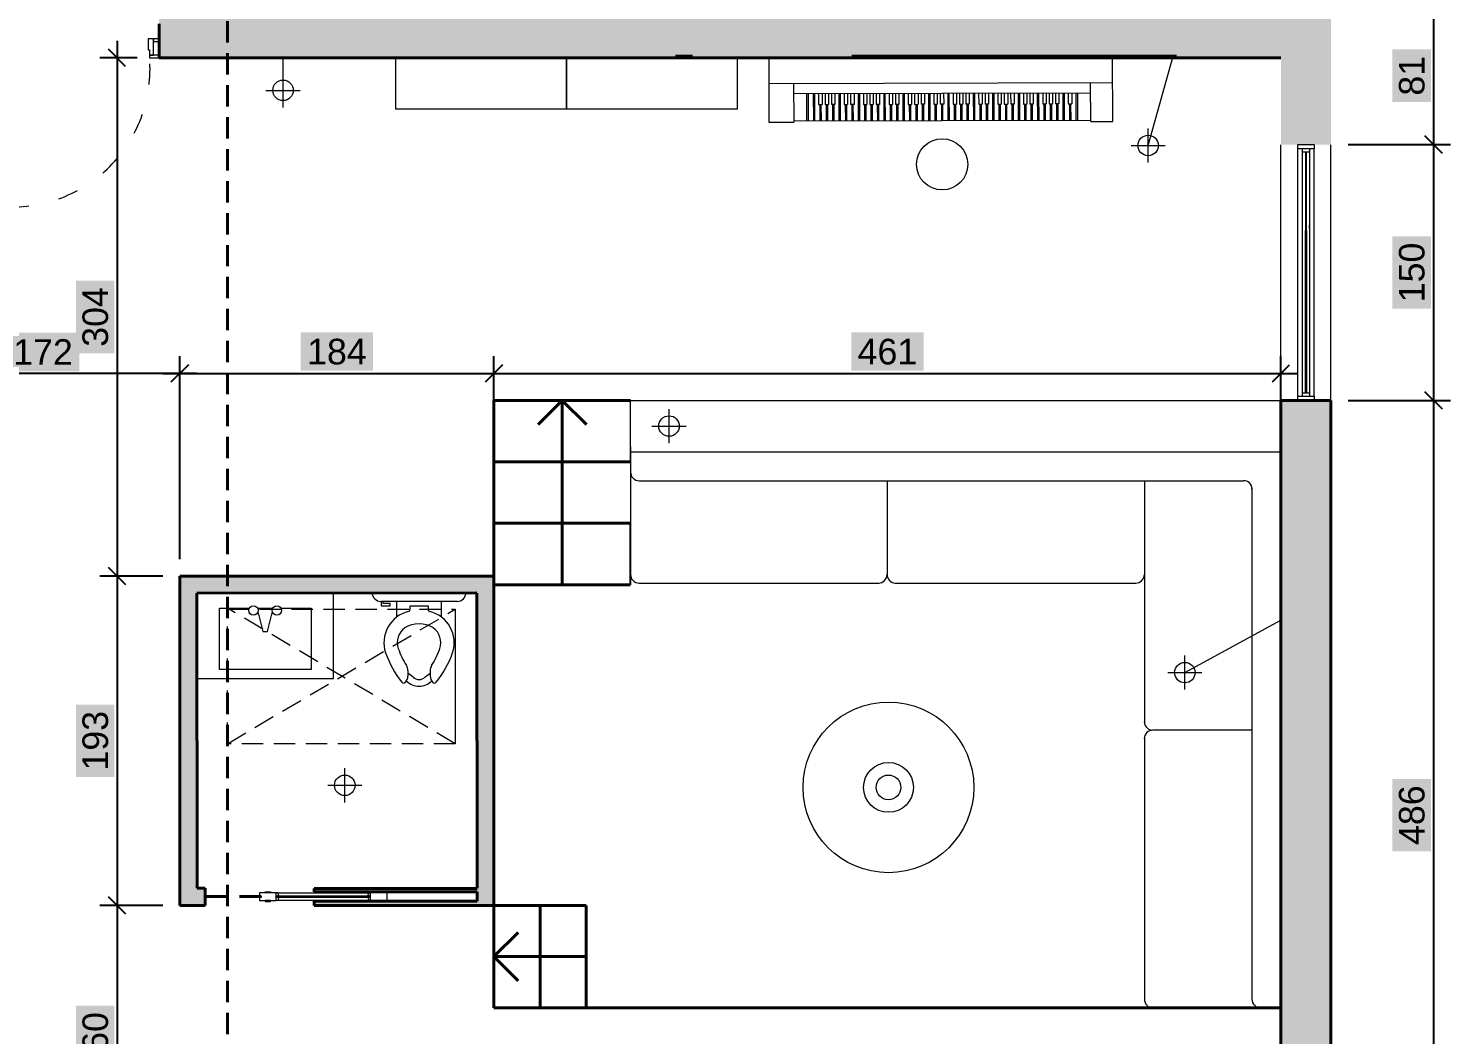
# Model space of a CAD drawing. Header units: inches. Extents: x 4350 to 28384, y -6772 to 993.
# Drawn here: x 21639 to 22472, y -3750 to -3161 of the extents above; entities that cross this region are included whole.
import ezdxf

# ---------------------------------------------------------------- set-up
doc = ezdxf.new("R2010")
doc.units = ezdxf.units.IN
doc.header["$MEASUREMENT"] = 0
for name, pattern in [('ACAD_ISO03W100', [30, 12, -18]), ('HIDDEN', [0.375, 0.25, -0.125]), ('TRATTEGGIATA2', [9.525, 6.35, -3.175])]:
    doc.linetypes.add(name, pattern=pattern)
for name, color, linetype, lineweight in [('ARREDAMENTO', 2, 'Continuous', 18), ('INFISSI', 4, 'Continuous', 18), ('MURATURA_section_wall', 7, 'Continuous', 40), ('QUOTE', 3, 'Continuous', 9)]:
    doc.layers.add(name, color=color, linetype=linetype, lineweight=lineweight)
doc.styles.add('ARCH', font='txt')
doc.styles.get("Standard").update_dxf_attribs({"font": 'arial.ttf'})
doc.dimstyles.new('ook', dxfattribs={"dimtxt": 15, "dimasz": 10, "dimexe": 10, "dimexo": 10, "dimgap": 5, "dimtad": 1, "dimtoh": 1, "dimdec": 0, "dimzin": 0, "dimdsep": 46, "dimtxsty": 'Standard', "dimblk": 'OBLIQUE', "dimcen": 0.09, "dimdle": 10, "dimadec": 0, "dimazin": 0, "dimtfac": 1, "dimtdec": 0, "dimtofl": 0, "dimtmove": 0, "dimatfit": 3, "dimldrblk": 'OBLIQUE', "dimfxl": 1, "dimtfill": 2, "dimtfillclr": 1, "dimtolj": 1, "dimtzin": 0, "dimarcsym": 0})

# ---------------------------------------------------------------- blocks, each defined once
blk = doc.blocks.new('15PTOI06')
for p, q in [((8, 8.5), (8, -8.5)), ((11.5, 5), (8, 5)), ((9, 2), (9.765178, 2)), ((9, -2), (9, 2)), ((23.431562, 2.5), (24.727861, 2.5)), ((24.931034, 1.327586), (24.062054, 2.5)), ((9.765178, -2), (9, -2)), ((23.431562, -2.5), (24.690476, -2.5)), ((24.931034, -1.327586), (24.062054, -2.5)), ((11.5, -5), (8, -5)), ((8.5, -8), (8, -8)), ((8, -8.5), (9, -8.5)), ((9, -6.5), (8.5, -6.5)), ((8.5, -6.5), (8.5, -8)), ((9, -8.5), (9, -6.5))]:
    blk.add_line(p, q)
for centre, radius, start, end in [((6, 8.5), 2, 0, 90), ((17.25, 0.65), 7.210062, 71.816347, 166.116636), ((12, -13.75), 22.534695, 51.265418, 70.559965), ((19.118098, 0), 6.118098, 147.797266, 212.202734), ((17.25, 0.65), 4.210062, 71.816347, 142.891702), ((12, -13.75), 19.534695, 57.937508, 70.559965), ((25.787408, 3.438228), 0.5, 314.939898, 51.265418), ((9.765178, 2.5), 0.5, 270, 346.116636), ((23.431562, 4.5), 2, 237.937508, 270), ((24.727861, 4.5), 2, 270, 314.939898), ((23.666667, 0), 1.833333, 313.602819, 46.397181), ((23.166667, 0), 3.833333, 313.602819, 46.397181), ((9.765178, -2.5), 0.5, 13.883364, 90), ((17.25, -0.65), 7.210062, 193.883364, 288.183653), ((12, 13.75), 19.534695, 289.440035, 302.062492), ((23.431562, -4.5), 2, 90, 122.062492), ((24.690476, -4.5), 2, 44.162471, 90), ((25.766527, -3.454957), 0.5, 308.665009, 44.162471), ((17.25, -0.65), 4.210062, 217.108298, 288.183653), ((12, 13.75), 22.534695, 289.440035, 308.665009), ((6, -8.5), 2, 270, 0)]:
    blk.add_arc(centre, radius, start, end)
at = {"style": 'ARCH'}
for tag, p, flags in [('ITEM', (0, -19.5), 3), ('ROOM_NUMBER', (0, -28.5), 1)]:
    blk.add_attdef(tag, p, '', height=6, dxfattribs=dict(at, flags=flags))
blk = doc.blocks.new('_Oblique')
at = {"color": 0, "linetype": 'ByBlock', "lineweight": -2}
blk.add_line((-0.5, -0.5), (0.5, 0.5), dxfattribs=at)
blk = doc.blocks.new('*D74')
at = {"layer": 'Defpoints', "color": 0, "transparency": 16777216}
for p in [(21911.75, -3362.73), (21727.75, -3481.53), (21911.75, -3481.53)]:
    blk.add_point(p, dxfattribs=at)
at = {"layer": 'QUOTE', "color": 0, "lineweight": -2, "transparency": 16777216}
for p, q in [((21727.75, -3471.53), (21727.75, -3352.73)), ((21911.75, -3471.53), (21911.75, -3352.73)), ((21717.75, -3362.73), (21921.75, -3362.73))]:
    blk.add_line(p, q, dxfattribs=at)
at = {"layer": 'QUOTE', "color": 0, "lineweight": -2, "transparency": 16777216, "xscale": 10, "yscale": 10, "zscale": 10, "rotation": 180}
blk.add_blockref('_Oblique', (21727.75, -3362.73), dxfattribs=at)
at = {"layer": 'QUOTE', "color": 0, "lineweight": -2, "transparency": 16777216, "xscale": 10, "yscale": 10, "zscale": 10}
blk.add_blockref('_Oblique', (21911.75, -3362.73), dxfattribs=at)
at = {"layer": 'QUOTE', "color": 0, "transparency": 16777216, "insert": (21819.75, -3350.07), "char_height": 15, "attachment_point": 5, "bg_fill": 1, "box_fill_scale": 1.25, "bg_fill_color": 1, "bg_fill_transparency": 0}
blk.add_mtext('\\A1;184', dxfattribs=at)
blk = doc.blocks.new('*D77')
at = {"layer": 'Defpoints', "color": 0, "transparency": 16777216}
for p in [(22372.74, -3362.73), (22372.74, -3405.62), (21911.75, -3481.53)]:
    blk.add_point(p, dxfattribs=at)
at = {"layer": 'QUOTE', "color": 0, "lineweight": -2, "transparency": 16777216}
for p, q in [((21911.75, -3471.53), (21911.75, -3352.73)), ((22372.74, -3395.62), (22372.74, -3352.73)), ((21901.75, -3362.73), (22382.74, -3362.73))]:
    blk.add_line(p, q, dxfattribs=at)
at = {"layer": 'QUOTE', "color": 0, "lineweight": -2, "transparency": 16777216, "xscale": 10, "yscale": 10, "zscale": 10, "rotation": 180}
blk.add_blockref('_Oblique', (21911.75, -3362.73), dxfattribs=at)
at = {"layer": 'QUOTE', "color": 0, "lineweight": -2, "transparency": 16777216, "xscale": 10, "yscale": 10, "zscale": 10}
blk.add_blockref('_Oblique', (22372.74, -3362.73), dxfattribs=at)
at = {"layer": 'QUOTE', "color": 0, "transparency": 16777216, "insert": (22142.24, -3350.07), "char_height": 15, "attachment_point": 5, "bg_fill": 1, "box_fill_scale": 1.25, "bg_fill_color": 1, "bg_fill_transparency": 0}
blk.add_mtext('\\A1;461', dxfattribs=at)
blk = doc.blocks.new('*D78')
at = {"layer": 'Defpoints', "color": 0, "transparency": 16777216}
for p in [(22402.04, -3228.59), (22402.04, -3378.59), (22462.12, -3378.59)]:
    blk.add_point(p, dxfattribs=at)
at = {"layer": 'QUOTE', "color": 0, "lineweight": -2, "transparency": 16777216}
for p, q in [((22462.12, -3218.59), (22462.12, -3388.59)), ((22412.04, -3228.59), (22472.12, -3228.59)), ((22412.04, -3378.59), (22472.12, -3378.59))]:
    blk.add_line(p, q, dxfattribs=at)
at = {"layer": 'QUOTE', "color": 0, "lineweight": -2, "transparency": 16777216, "xscale": 10, "yscale": 10, "zscale": 10}
for p, rotation in [((22462.12, -3228.59), 90), ((22462.12, -3378.59), 270)]:
    blk.add_blockref('_Oblique', p, dxfattribs=dict(at, rotation=rotation))
at = {"layer": 'QUOTE', "color": 0, "transparency": 16777216, "insert": (22449.46, -3303.59), "char_height": 15, "attachment_point": 5, "rotation": 90, "bg_fill": 1, "box_fill_scale": 1.25, "bg_fill_color": 1, "bg_fill_transparency": 0}
blk.add_mtext('\\A1;150', dxfattribs=at)
blk = doc.blocks.new('*D79')
at = {"layer": 'Defpoints', "color": 0, "transparency": 16777216}
for p in [(21556.12, -3362.73), (21727.75, -3362.73), (21556.12, -3430.84)]:
    blk.add_point(p, dxfattribs=at)
at = {"layer": 'QUOTE', "color": 0, "lineweight": -2, "transparency": 16777216}
for p, q in [((21556.12, -3420.84), (21556.12, -3352.73)), ((21737.75, -3362.73), (21546.12, -3362.73))]:
    blk.add_line(p, q, dxfattribs=at)
at = {"layer": 'QUOTE', "color": 0, "lineweight": -2, "transparency": 16777216, "xscale": 10, "yscale": 10, "zscale": 10, "rotation": 180}
blk.add_blockref('_Oblique', (21556.12, -3362.73), dxfattribs=at)
at = {"layer": 'QUOTE', "color": 0, "lineweight": -2, "transparency": 16777216, "xscale": 10, "yscale": 10, "zscale": 10}
blk.add_blockref('_Oblique', (21727.75, -3362.73), dxfattribs=at)
at = {"layer": 'QUOTE', "color": 0, "transparency": 16777216, "insert": (21647.58, -3350.2), "char_height": 15, "attachment_point": 5, "bg_fill": 1, "box_fill_scale": 1.25, "bg_fill_color": 1, "bg_fill_transparency": 0}
blk.add_mtext('\\A1;172', dxfattribs=at)
blk = doc.blocks.new('*D71')
at = {"layer": 'Defpoints', "color": 0, "transparency": 16777216}
for p in [(22402.04, -3147.98), (22402.04, -3228.59), (22462.12, -3228.59)]:
    blk.add_point(p, dxfattribs=at)
at = {"layer": 'QUOTE', "color": 0, "lineweight": -2, "transparency": 16777216}
for p, q in [((22462.12, -3137.98), (22462.12, -3238.59)), ((22412.04, -3147.98), (22472.12, -3147.98)), ((22412.04, -3228.59), (22472.12, -3228.59))]:
    blk.add_line(p, q, dxfattribs=at)
at = {"layer": 'QUOTE', "color": 0, "lineweight": -2, "transparency": 16777216, "xscale": 10, "yscale": 10, "zscale": 10}
for p, rotation in [((22462.12, -3147.98), 90), ((22462.12, -3228.59), 270)]:
    blk.add_blockref('_Oblique', p, dxfattribs=dict(at, rotation=rotation))
at = {"layer": 'QUOTE', "color": 0, "transparency": 16777216, "insert": (22449.46, -3188.28), "char_height": 15, "attachment_point": 5, "rotation": 90, "bg_fill": 1, "box_fill_scale": 1.25, "bg_fill_color": 1, "bg_fill_transparency": 0}
blk.add_mtext('\\A1;81', dxfattribs=at)
blk = doc.blocks.new('*D83')
at = {"layer": 'Defpoints', "color": 0, "transparency": 16777216}
for p in [(22402.04, -3378.59), (22402.04, -3864.73), (22462.12, -3864.73)]:
    blk.add_point(p, dxfattribs=at)
at = {"layer": 'QUOTE', "color": 0, "lineweight": -2, "transparency": 16777216}
for p, q in [((22462.12, -3368.59), (22462.12, -3874.73)), ((22412.04, -3378.59), (22472.12, -3378.59)), ((22412.04, -3864.73), (22472.12, -3864.73))]:
    blk.add_line(p, q, dxfattribs=at)
at = {"layer": 'QUOTE', "color": 0, "lineweight": -2, "transparency": 16777216, "xscale": 10, "yscale": 10, "zscale": 10}
for p, rotation in [((22462.12, -3378.59), 90), ((22462.12, -3864.73), 270)]:
    blk.add_blockref('_Oblique', p, dxfattribs=dict(at, rotation=rotation))
at = {"layer": 'QUOTE', "color": 0, "transparency": 16777216, "insert": (22449.46, -3621.66), "char_height": 15, "attachment_point": 5, "rotation": 90, "bg_fill": 1, "box_fill_scale": 1.25, "bg_fill_color": 1, "bg_fill_transparency": 0}
blk.add_mtext('\\A1;486', dxfattribs=at)
blk = doc.blocks.new('*D84')
at = {"layer": 'Defpoints', "color": 0, "transparency": 16777216}
for p in [(21712.79, -3177.81), (21690.95, -3481.53), (21727.75, -3481.53)]:
    blk.add_point(p, dxfattribs=at)
at = {"layer": 'QUOTE', "color": 0, "lineweight": -2, "transparency": 16777216}
for p, q in [((21690.95, -3167.81), (21690.95, -3491.53)), ((21702.79, -3177.81), (21680.95, -3177.81)), ((21717.75, -3481.53), (21680.95, -3481.53))]:
    blk.add_line(p, q, dxfattribs=at)
at = {"layer": 'QUOTE', "color": 0, "lineweight": -2, "transparency": 16777216, "xscale": 10, "yscale": 10, "zscale": 10}
for p, rotation in [((21690.95, -3177.81), 90), ((21690.95, -3481.53), 270)]:
    blk.add_blockref('_Oblique', p, dxfattribs=dict(at, rotation=rotation))
at = {"layer": 'QUOTE', "color": 0, "transparency": 16777216, "insert": (21678.29, -3329.67), "char_height": 15, "attachment_point": 5, "rotation": 90, "bg_fill": 1, "box_fill_scale": 1.25, "bg_fill_color": 1, "bg_fill_transparency": 0}
blk.add_mtext('\\A1;304', dxfattribs=at)
blk = doc.blocks.new('*D85')
at = {"layer": 'Defpoints', "color": 0, "transparency": 16777216}
for p in [(21727.75, -3674.54), (21690.95, -3834.56), (21730.65, -3834.56)]:
    blk.add_point(p, dxfattribs=at)
at = {"layer": 'QUOTE', "color": 0, "lineweight": -2, "transparency": 16777216}
for p, q in [((21690.95, -3664.54), (21690.95, -3844.56)), ((21717.75, -3674.54), (21680.95, -3674.54)), ((21720.65, -3834.56), (21680.95, -3834.56))]:
    blk.add_line(p, q, dxfattribs=at)
at = {"layer": 'QUOTE', "color": 0, "lineweight": -2, "transparency": 16777216, "xscale": 10, "yscale": 10, "zscale": 10}
for p, rotation in [((21690.95, -3674.54), 90), ((21690.95, -3834.56), 270)]:
    blk.add_blockref('_Oblique', p, dxfattribs=dict(at, rotation=rotation))
at = {"layer": 'QUOTE', "color": 0, "transparency": 16777216, "insert": (21678.3, -3754.55), "char_height": 15, "attachment_point": 5, "rotation": 90, "bg_fill": 1, "box_fill_scale": 1.25, "bg_fill_color": 1, "bg_fill_transparency": 0}
blk.add_mtext('\\A1;160', dxfattribs=at)
blk = doc.blocks.new('*D107')
at = {"layer": 'Defpoints', "color": 0, "transparency": 16777216}
for p in [(21690.95, -3481.53), (21690.95, -3674.54), (21690.95, -3674.54)]:
    blk.add_point(p, dxfattribs=at)
at = {"layer": 'QUOTE', "color": 0, "lineweight": -2, "transparency": 16777216}
blk.add_line((21690.95, -3471.53), (21690.95, -3684.54), dxfattribs=at)
at = {"layer": 'QUOTE', "color": 0, "lineweight": -2, "transparency": 16777216, "xscale": 10, "yscale": 10, "zscale": 10}
for p, rotation in [((21690.95, -3481.53), 90), ((21690.95, -3674.54), 270)]:
    blk.add_blockref('_Oblique', p, dxfattribs=dict(at, rotation=rotation))
at = {"layer": 'QUOTE', "color": 0, "transparency": 16777216, "insert": (21678.29, -3578.04), "char_height": 15, "attachment_point": 5, "rotation": 90, "bg_fill": 1, "box_fill_scale": 1.25, "bg_fill_color": 1, "bg_fill_transparency": 0}
blk.add_mtext('\\A1;193', dxfattribs=at)

msp = doc.modelspace()

# ---------------------------------------------------------------- hatches: boundary and pattern name
at = {"layer": 'MURATURA_section_wall'}
h = msp.add_hatch(color=0, dxfattribs=at)
h.dxf.hatch_style = 1
h.paths.add_polyline_path([(22402.04, -3660.84), (22402.04, -3660.84), (22402.04, -3455.84), (22402.04, -3450.84), (22402.04, -3378.59), (22372.74, -3378.59), (22372.74, -3834.56), (22372.74, -3864.73), (22402.04, -3864.73)])
h.paths.add_polyline_path([(22402.04, -3147.98), (21715.58, -3147.98), (21715.58, -3157.95), (21715.58, -3163.17), (21715.59, -3167.95), (21715.59, -3177.81), (22372.74, -3177.81), (22372.74, -3228.59), (22402.04, -3228.59)])
h = msp.add_hatch(color=256, dxfattribs=at)
h.dxf.hatch_style = 1
h.paths.add_polyline_path([(21737.75, -3491.55), (21737.75, -3491.53), (21755.58, -3491.52), (21755.58, -3481.53), (21727.75, -3481.53), (21727.75, -3491.53), (21727.75, -3674.54), (21742.52, -3674.54), (21742.52, -3664.54), (21737.88, -3664.54), (21737.78, -3541.55), (21737.75, -3541.55)])
h.paths.add_polyline_path([(21911.75, -3481.53), (21755.58, -3481.53), (21755.58, -3491.52), (21901.75, -3491.42), (21901.87, -3664.55), (21806.39, -3664.56), (21806.39, -3666.67), (21901.87, -3666.67), (21901.87, -3672.15), (21806.39, -3672.15), (21806.39, -3674.56), (21831.62, -3674.56), (21889.53, -3674.56), (21911.75, -3674.56)])

# ---------------------------------------------------------------- linework, layer by layer
at = {"layer": 'ARREDAMENTO'}
for p, q in [((21788.21, -3206.85), (21788.21, -3177.81)), ((22254.18, -3177.33), (22072.68, -3177.81)), ((22072.79, -3177.81), (22274.26, -3177.81)), ((22072.84, -3177.81), (22072.84, -3215.53)), ((22271.18, -3177.29), (22254.18, -3177.33)), ((22271.18, -3177.29), (22274.18, -3177.28)), ((22274.34, -3215.01), (22274.18, -3177.81)), ((22294.97, -3229.15), (22309.72, -3176.89)), ((21778.21, -3196.85), (21794.21, -3196.85)), ((21794.21, -3196.85), (21798.21, -3196.85)), ((22072.79, -3192.81), (22274.28, -3192.28)), ((22087.29, -3192.77), (22087.34, -3215.49)), ((22087.3, -3198.77), (22261.3, -3198.32)), ((22094.8, -3198.75), (22094.84, -3214.75)), ((22095.8, -3198.75), (22095.84, -3214.75)), ((22098.8, -3198.74), (22098.84, -3214.74)), ((22099.55, -3198.74), (22099.59, -3214.74)), ((22101.93, -3198.73), (22101.94, -3205.2)), ((22103.93, -3198.72), (22103.94, -3205.19)), ((22105.68, -3198.72), (22105.69, -3205.19)), ((22107.68, -3198.72), (22107.69, -3205.18)), ((22109.43, -3198.71), (22109.44, -3205.18)), ((22111.43, -3198.71), (22111.44, -3205.17)), ((22113.8, -3198.7), (22113.84, -3214.7)), ((22114.55, -3198.7), (22114.59, -3214.7)), ((22116.93, -3198.69), (22116.94, -3205.16)), ((22118.93, -3198.69), (22118.94, -3205.15)), ((22120.68, -3198.68), (22120.69, -3205.15)), ((22122.68, -3198.68), (22122.69, -3205.14)), ((22125.05, -3198.67), (22125.09, -3214.67)), ((22125.8, -3198.67), (22125.84, -3214.67)), ((22128.18, -3198.66), (22128.19, -3205.13)), ((22130.18, -3198.66), (22130.19, -3205.12)), ((22131.93, -3198.65), (22131.94, -3205.12)), ((22133.93, -3198.65), (22133.94, -3205.11)), ((22135.68, -3198.64), (22135.69, -3205.11)), ((22137.68, -3198.64), (22137.69, -3205.1)), ((22140.05, -3198.63), (22140.09, -3214.63)), ((22140.8, -3198.63), (22140.84, -3214.63)), ((22143.18, -3198.62), (22143.19, -3205.09)), ((22145.18, -3198.62), (22145.19, -3205.08)), ((22146.93, -3198.61), (22146.94, -3205.08)), ((22148.93, -3198.61), (22148.94, -3205.07)), ((22151.3, -3198.6), (22151.34, -3214.6)), ((22152.05, -3198.6), (22152.09, -3214.6)), ((22154.43, -3198.59), (22154.44, -3205.06)), ((22156.43, -3198.59), (22156.44, -3205.05)), ((22158.18, -3198.58), (22158.19, -3205.05)), ((22160.18, -3198.58), (22160.19, -3205.04)), ((22161.93, -3198.57), (22161.94, -3205.04)), ((22163.93, -3198.57), (22163.94, -3205.03)), ((22166.3, -3198.56), (22166.34, -3214.56)), ((22167.05, -3198.56), (22167.09, -3214.56)), ((22169.43, -3198.55), (22169.44, -3205.02)), ((22171.43, -3198.55), (22171.44, -3205.01)), ((22173.18, -3198.54), (22173.19, -3205.01)), ((22175.18, -3198.54), (22175.19, -3205.01)), ((22177.55, -3198.53), (22177.59, -3214.53)), ((22178.3, -3198.53), (22178.34, -3214.53)), ((22180.68, -3198.53), (22180.69, -3204.99)), ((22182.68, -3198.52), (22182.69, -3204.99)), ((22184.43, -3198.52), (22184.44, -3204.98)), ((22186.43, -3198.51), (22186.44, -3204.98)), ((22188.18, -3198.51), (22188.19, -3204.97)), ((22190.18, -3198.5), (22190.19, -3204.97)), ((22192.55, -3198.49), (22192.59, -3214.49)), ((22193.3, -3198.49), (22193.34, -3214.49)), ((22195.68, -3198.49), (22195.69, -3204.95)), ((22197.68, -3198.48), (22197.69, -3204.95)), ((22199.43, -3198.48), (22199.44, -3204.94)), ((22201.43, -3198.47), (22201.44, -3204.94)), ((22203.8, -3198.47), (22203.84, -3214.47)), ((22204.55, -3198.46), (22204.59, -3214.46)), ((22206.93, -3198.46), (22206.94, -3204.92)), ((22208.93, -3198.45), (22208.94, -3204.92)), ((22210.68, -3198.45), (22210.69, -3204.91)), ((22212.68, -3198.44), (22212.69, -3204.91)), ((22214.43, -3198.44), (22214.44, -3204.9)), ((22216.43, -3198.43), (22216.44, -3204.9)), ((22218.8, -3198.43), (22218.84, -3214.43)), ((22219.55, -3198.42), (22219.59, -3214.42)), ((22221.93, -3198.42), (22221.94, -3204.88)), ((22223.93, -3198.41), (22223.94, -3204.88)), ((22225.68, -3198.41), (22225.69, -3204.87)), ((22227.68, -3198.4), (22227.69, -3204.87)), ((22230.05, -3198.4), (22230.09, -3214.4)), ((22230.8, -3198.4), (22230.84, -3214.39)), ((22233.18, -3198.39), (22233.19, -3204.85)), ((22235.18, -3198.38), (22235.19, -3204.85)), ((22236.93, -3198.38), (22236.94, -3204.84)), ((22238.93, -3198.37), (22238.94, -3204.84)), ((22240.68, -3198.37), (22240.69, -3204.83)), ((22242.68, -3198.36), (22242.69, -3204.83)), ((22245.05, -3198.36), (22245.09, -3214.36)), ((22245.8, -3198.36), (22245.84, -3214.36)), ((22248.18, -3198.35), (22248.19, -3204.82)), ((22250.18, -3198.34), (22250.19, -3204.81)), ((22252.55, -3198.34), (22252.59, -3214.34)), ((22253.84, -3214.34), (22253.8, -3198.34)), ((22261.34, -3215.04), (22261.29, -3192.32)), ((22101.94, -3205.2), (22103.94, -3205.19)), ((22102.57, -3205.19), (22102.59, -3214.73)), ((22103.32, -3205.19), (22103.34, -3214.73)), ((22105.69, -3205.19), (22107.69, -3205.18)), ((22106.32, -3205.18), (22106.34, -3214.72)), ((22107.07, -3205.18), (22107.09, -3214.72)), ((22111.44, -3205.17), (22109.44, -3205.18)), ((22110.07, -3205.17), (22110.09, -3214.71)), ((22110.82, -3205.17), (22110.84, -3214.71)), ((22116.94, -3205.16), (22118.94, -3205.15)), ((22117.57, -3205.15), (22117.59, -3214.69)), ((22118.32, -3205.15), (22118.34, -3214.69)), ((22122.69, -3205.14), (22120.69, -3205.15)), ((22121.32, -3205.15), (22121.34, -3214.68)), ((22122.07, -3205.14), (22122.09, -3214.68)), ((22128.19, -3205.13), (22130.19, -3205.12)), ((22128.82, -3205.13), (22128.84, -3214.66)), ((22129.57, -3205.12), (22129.59, -3214.66)), ((22131.94, -3205.12), (22133.94, -3205.11)), ((22132.57, -3205.12), (22132.59, -3214.65)), ((22133.32, -3205.11), (22133.34, -3214.65)), ((22137.69, -3205.1), (22135.69, -3205.11)), ((22136.32, -3205.11), (22136.34, -3214.64)), ((22137.07, -3205.1), (22137.09, -3214.64)), ((22143.19, -3205.09), (22145.19, -3205.08)), ((22143.82, -3205.09), (22143.84, -3214.62)), ((22144.57, -3205.08), (22144.59, -3214.62)), ((22148.94, -3205.07), (22146.94, -3205.08)), ((22147.57, -3205.08), (22147.59, -3214.61)), ((22148.32, -3205.07), (22148.34, -3214.61)), ((22154.44, -3205.06), (22156.44, -3205.05)), ((22155.07, -3205.06), (22155.09, -3214.59)), ((22155.82, -3205.06), (22155.84, -3214.59)), ((22158.19, -3205.05), (22160.19, -3205.04)), ((22158.82, -3205.05), (22158.84, -3214.58)), ((22159.57, -3205.05), (22159.59, -3214.58)), ((22163.94, -3205.03), (22161.94, -3205.04)), ((22162.57, -3205.04), (22162.59, -3214.57)), ((22163.32, -3205.04), (22163.34, -3214.57)), ((22169.44, -3205.02), (22171.44, -3205.01)), ((22170.07, -3205.02), (22170.09, -3214.55)), ((22170.82, -3205.02), (22170.84, -3214.55)), ((22175.19, -3205.01), (22173.19, -3205.01)), ((22173.82, -3205.01), (22173.84, -3214.54)), ((22174.57, -3205.01), (22174.59, -3214.54)), ((22180.69, -3204.99), (22182.69, -3204.99)), ((22181.32, -3204.99), (22181.34, -3214.52)), ((22182.07, -3204.99), (22182.09, -3214.52)), ((22184.44, -3204.98), (22186.44, -3204.98)), ((22185.07, -3204.98), (22185.09, -3214.51)), ((22185.82, -3204.98), (22185.84, -3214.51)), ((22190.19, -3204.97), (22188.19, -3204.97)), ((22188.82, -3204.97), (22188.84, -3214.5)), ((22189.57, -3204.97), (22189.59, -3214.5)), ((22195.69, -3204.95), (22197.69, -3204.95)), ((22196.32, -3204.95), (22196.34, -3214.48)), ((22197.07, -3204.95), (22197.09, -3214.48)), ((22201.44, -3204.94), (22199.44, -3204.94)), ((22200.07, -3204.94), (22200.09, -3214.47)), ((22200.82, -3204.94), (22200.84, -3214.47)), ((22206.94, -3204.92), (22208.94, -3204.92)), ((22207.57, -3204.92), (22207.59, -3214.46)), ((22208.32, -3204.92), (22208.34, -3214.45)), ((22210.69, -3204.91), (22212.69, -3204.91)), ((22211.32, -3204.91), (22211.34, -3214.45)), ((22212.07, -3204.91), (22212.09, -3214.44)), ((22216.44, -3204.9), (22214.44, -3204.9)), ((22215.07, -3204.9), (22215.09, -3214.44)), ((22215.82, -3204.9), (22215.84, -3214.43)), ((22221.94, -3204.88), (22223.94, -3204.88)), ((22222.57, -3204.88), (22222.59, -3214.42)), ((22223.32, -3204.88), (22223.34, -3214.41)), ((22227.69, -3204.87), (22225.69, -3204.87)), ((22226.32, -3204.87), (22226.34, -3214.41)), ((22227.07, -3204.87), (22227.09, -3214.4)), ((22233.19, -3204.85), (22235.19, -3204.85)), ((22233.82, -3204.85), (22233.84, -3214.39)), ((22234.57, -3204.85), (22234.59, -3214.39)), ((22236.94, -3204.84), (22238.94, -3204.84)), ((22237.57, -3204.84), (22237.59, -3214.38)), ((22238.32, -3204.84), (22238.34, -3214.38)), ((22242.69, -3204.83), (22240.69, -3204.83)), ((22241.32, -3204.83), (22241.34, -3214.37)), ((22242.07, -3204.83), (22242.09, -3214.37)), ((22248.19, -3204.82), (22250.19, -3204.81)), ((22248.82, -3204.81), (22248.84, -3214.35)), ((22249.57, -3204.81), (22249.59, -3214.35)), ((22072.84, -3215.53), (22087.34, -3215.49)), ((22087.34, -3214.77), (22261.34, -3214.32)), ((22261.34, -3215.04), (22274.34, -3215.04)), ((22294.97, -3239.15), (22294.97, -3219.15)), ((22284.97, -3229.15), (22300.97, -3229.15)), ((22300.97, -3229.15), (22304.97, -3229.15)), ((21991.75, -3414.59), (21991.75, -3378.59)), ((21991.75, -3378.59), (22372.74, -3378.59)), ((22014.3, -3403.61), (22014.3, -3383.61)), ((22004.3, -3393.61), (22020.3, -3393.61)), ((22020.3, -3393.61), (22024.3, -3393.61)), ((21991.75, -3405.62), (21991.75, -3480.62)), ((21991.75, -3405.62), (21991.75, -3420.62)), ((21991.75, -3405.62), (21991.75, -3486.58)), ((21991.75, -3405.62), (21991.75, -3408.62)), ((21991.75, -3408.62), (22372.74, -3408.62)), ((21996.75, -3425.62), (22350.74, -3425.62)), ((22142.03, -3425.62), (22142.03, -3480.64)), ((22142.03, -3425.62), (22142.03, -3480.64)), ((22292.74, -3425.62), (22292.74, -3567.3)), ((22355.74, -3429.87), (22355.74, -3729.56)), ((21991.64, -3486.59), (21991.64, -3450.59)), ((22292.74, -3475.56), (22292.74, -3475.56)), ((21991.75, -3486.58), (21991.5, -3486.59)), ((21996.75, -3485.62), (22137.49, -3485.62)), ((22146.57, -3485.62), (22287.74, -3485.62)), ((21889.09, -3501), (21889.09, -3579.8)), ((22316.49, -3538.1), (22372.74, -3507.29)), ((22316.49, -3548.1), (22316.49, -3528.1)), ((22306.49, -3538.1), (22322.49, -3538.1)), ((22322.49, -3538.1), (22326.49, -3538.1)), ((22355.74, -3571.84), (22297.72, -3571.84)), ((22355.74, -3571.84), (22297.72, -3571.84)), ((22292.74, -3576.38), (22292.74, -3729.56)), ((21824.36, -3614.16), (21824.36, -3594.16)), ((21814.36, -3604.16), (21830.36, -3604.16)), ((21830.36, -3604.16), (21834.36, -3604.16)), ((22297.74, -3734.56), (22372.74, -3734.56)), ((22357.74, -3734.56), (22372.74, -3734.56))]:
    msp.add_line(p, q, dxfattribs=at)
at = {"layer": 'ARREDAMENTO', "lineweight": 15}
for p, q in [((21737.75, -3491.55), (21737.75, -3541.55)), ((21817.75, -3511.55), (21817.75, -3491.55)), ((21773.62, -3500.27), (21781.87, -3500.27)), ((21773.62, -3503.02), (21776.37, -3514.02)), ((21779.12, -3514.02), (21781.87, -3503.02)), ((21776.37, -3514.02), (21779.12, -3514.02)), ((21817.75, -3541.55), (21817.75, -3511.55)), ((21737.75, -3541.55), (21817.75, -3541.55))]:
    msp.add_line(p, q, dxfattribs=at)
at = {"layer": 'ARREDAMENTO'}
for points in [[(21854.25, -3207.81), (21854.25, -3177.81), (21954.25, -3177.81), (21954.25, -3207.81)], [(21954.25, -3207.81), (21954.25, -3177.81), (22054.25, -3177.81), (22054.25, -3207.81)]]:
    msp.add_lwpolyline(points, close=True, dxfattribs=at)
at = {"layer": 'ARREDAMENTO', "lineweight": 15}
for points in [[(21787, -3500.27), (21804.59, -3500.27), (21804.59, -3536.37), (21750.9, -3536.37), (21750.9, -3500.27), (21768.49, -3500.27)], [(21773.25, -3500.27), (21782.24, -3500.27)]]:
    msp.add_lwpolyline(points, dxfattribs=at)
at = {"layer": 'ARREDAMENTO'}
for centre, radius in [((21788.21, -3196.85), 6), ((22294.97, -3229.15), 6), ((22174.34, -3240.23), 15), ((22014.3, -3393.61), 6), ((22316.49, -3538.1), 6), ((22142.85, -3605.37), 50), ((21824.36, -3604.16), 6), ((22142.85, -3605.37), 14.62), ((22142.85, -3605.37), 7.23)]:
    msp.add_circle(centre, radius, dxfattribs=at)
at = {"layer": 'ARREDAMENTO', "lineweight": 15}
for centre in [(21770.87, -3501.64), (21784.62, -3501.64)]:
    msp.add_circle(centre, 2.75, dxfattribs=at)
at = {"layer": 'ARREDAMENTO'}
for centre, radius, start, end in [((21996.75, -3420.62), 5, 180, 270), ((22351.11, -3430.25), 4.64, 355.4236, 94.5764), ((21996.75, -3480.62), 5, 180, 270), ((22137.03, -3480.64), 5, 270, 0), ((22147.03, -3480.64), 5, 180, 270), ((22287.74, -3480.62), 5, 270, 0), ((22297.72, -3566.84), 5, 180, 270), ((22297.72, -3576.84), 5, 90, 180), ((22297.74, -3729.56), 5, 180, 270), ((22360.74, -3729.56), 5, 180, 270)]:
    msp.add_arc(centre, radius, start, end, dxfattribs=at)
at = {"layer": 'INFISSI'}
for p, q in [((21712.39, -3176.21), (21712.39, -3168.21)), ((22372.74, -3378.59), (22372.74, -3228.75)), ((22402.04, -3378.59), (22402.04, -3228.75)), ((22387.19, -3233.09), (22387.19, -3278.94)), ((22387.69, -3278.94), (22387.69, -3233.09)), ((21742.52, -3668.91), (21743.52, -3668.91)), ((21742.52, -3669.91), (21743.52, -3669.91)), ((21743.52, -3669.91), (21743.52, -3668.91)), ((21775.38, -3668.91), (21774.38, -3668.91)), ((21775.38, -3669.91), (21774.38, -3669.91)), ((21775.38, -3669.41), (21775.38, -3668.91)), ((21775.38, -3669.41), (21775.38, -3669.91)), ((21784.19, -3671.65), (21784.19, -3667.17)), ((21784.19, -3669.02), (21839.47, -3669.02)), ((21784.19, -3669.8), (21839.47, -3669.8)), ((21785.21, -3667.17), (21838.45, -3667.17)), ((21838.45, -3671.65), (21785.21, -3671.65)), ((21839.47, -3671.65), (21839.47, -3667.17))]:
    msp.add_line(p, q, dxfattribs=at)
at = {"layer": 'INFISSI', "lineweight": 0}
for p, q in [((22382.68, -3376.09), (22382.59, -3231.09)), ((22385.44, -3376.09), (22385.44, -3231.09)), ((22389.43, -3231.09), (22389.44, -3346.06)), ((22392.29, -3376.09), (22392.19, -3231.09)), ((22389.44, -3233.09), (22385.44, -3233.09)), ((22387.19, -3374.09), (22387.19, -3278.94)), ((22387.69, -3278.94), (22387.69, -3374.09)), ((22389.44, -3277.75), (22389.44, -3275.75)), ((22385.44, -3346.06), (22385.44, -3344.06)), ((22389.44, -3344.06), (22389.44, -3376.09)), ((22385.44, -3374.09), (22389.44, -3374.09))]:
    msp.add_line(p, q, dxfattribs=at)
at = {"layer": 'INFISSI', "linetype": 'HIDDEN', "ltscale": 50}
for p, q in [((21889.09, -3579.8), (21755.58, -3500.27)), ((21755.58, -3579.8), (21889.09, -3501))]:
    msp.add_line(p, q, dxfattribs=at)
at = {"layer": 'INFISSI'}
for points in [[(21709.19, -3166.61), (21709.19, -3173.01), (21709.99, -3173.01), (21709.99, -3176.21), (21712.39, -3176.21), (21712.39, -3166.61)], [(21712.39, -3166.61), (21712.39, -3168.21), (21715.59, -3168.21), (21715.59, -3166.61)], [(21709.99, -3176.21), (21709.99, -3177.81), (21715.59, -3177.81), (21715.59, -3176.21)], [(22392.19, -3231.09), (22382.59, -3231.09), (22382.59, -3228.59), (22392.19, -3228.59)], [(22382.68, -3376.09), (22392.28, -3376.09), (22392.28, -3378.59), (22382.68, -3378.59)], [(21780.79, -3666.62), (21780.79, -3667.17), (21777.77, -3667.17), (21777.77, -3666.62)], [(21780.79, -3672.2), (21780.79, -3671.65), (21777.77, -3671.65), (21777.77, -3672.2)]]:
    msp.add_lwpolyline(points, close=True, dxfattribs=at)
at = {"layer": 'INFISSI', "lineweight": 0}
for points in [[(22392.19, -3228.59), (22392.19, -3231.09), (22382.59, -3231.09), (22382.59, -3228.59)], [(22382.68, -3378.59), (22382.68, -3376.09), (22392.28, -3376.09), (22392.28, -3378.59)]]:
    msp.add_lwpolyline(points, close=True, dxfattribs=at)
at = {"layer": 'INFISSI', "linetype": 'HIDDEN', "ltscale": 50}
msp.add_lwpolyline([(21889.09, -3579.8), (21755.58, -3579.8), (21755.58, -3501), (21889.09, -3501)], close=True, dxfattribs=at)
at = {"layer": 'INFISSI'}
for points in [[(21784.19, -3667.17), (21774.38, -3667.17), (21774.38, -3668.91)], [(21774.38, -3669.91), (21774.38, -3671.65), (21784.19, -3671.65)], [(21784.19, -3669.02), (21785.76, -3669.02), (21785.21, -3667.17), (21784.19, -3667.17)], [(21784.19, -3669.8), (21785.76, -3669.8), (21785.21, -3671.65), (21784.19, -3671.65)], [(21839.47, -3669.02), (21837.9, -3669.02), (21838.45, -3667.17), (21839.47, -3667.17)], [(21839.47, -3669.8), (21837.9, -3669.8), (21838.45, -3671.65), (21839.47, -3671.65)], [(21839.47, -3671.65), (21849.28, -3671.65), (21849.28, -3667.17), (21839.47, -3667.17)]]:
    msp.add_lwpolyline(points, dxfattribs=at)
at = {"layer": 'INFISSI', "linetype": 'ACAD_ISO03W100'}
msp.add_arc((21629.59, -3184.47), 80.68, 268.43737, 4.73909, dxfattribs=at)
at = {"layer": 'MURATURA_section_wall', "linetype": 'HIDDEN', "ltscale": 50}
msp.add_line((21755.58, -4237.49), (21755.58, -2997.29), dxfattribs=at)
at = {"layer": 'MURATURA_section_wall'}
for p, q in [((21715.58, -3167.95), (21715.58, -3157.95)), ((21715.58, -3163.17), (21715.59, -3167.95)), ((21715.59, -3167.95), (21715.59, -3177.81)), ((21715.59, -3177.81), (22372.74, -3177.81)), ((21767.21, -3177.81), (21777.21, -3177.81)), ((21802.02, -3177.63), (21802.02, -3177.63)), ((22028.11, -3176.89), (22018.11, -3176.89)), ((22121.47, -3176.89), (22311.6, -3176.89)), ((21911.75, -3486.59), (21911.75, -3378.59)), ((21991.75, -3378.59), (21911.75, -3378.59)), ((21951.75, -3486.59), (21951.75, -3378.58)), ((22372.74, -3378.59), (22372.74, -3834.56)), ((22372.74, -3378.59), (22402.04, -3378.59)), ((22402.04, -3378.59), (22402.04, -3864.73)), ((21911.75, -3414.59), (21991.75, -3414.59)), ((21991.64, -3450.59), (21911.75, -3450.59)), ((21911.75, -3481.53), (21727.75, -3481.53)), ((21727.75, -3481.53), (21727.75, -3491.53)), ((21727.75, -3481.53), (21901.75, -3481.53)), ((21911.75, -3674.54), (21911.75, -3481.53)), ((21911.75, -3486.59), (21991.64, -3486.59)), ((21727.75, -3491.53), (21727.75, -3674.54)), ((21737.75, -3491.53), (21901.75, -3491.42)), ((21737.88, -3664.54), (21737.75, -3491.53)), ((21901.75, -3491.53), (21901.87, -3664.53)), ((21911.75, -3674.54), (21911.75, -3526.95)), ((21742.52, -3664.54), (21737.87, -3664.54)), ((21737.87, -3664.54), (21742.52, -3664.54)), ((21737.87, -3664.54), (21742.52, -3664.54)), ((21742.52, -3664.54), (21742.52, -3674.54)), ((21901.87, -3664.55), (21806.39, -3664.56)), ((21806.39, -3664.56), (21901.87, -3664.55)), ((21806.39, -3664.56), (21809.53, -3664.56)), ((21806.39, -3664.56), (21806.39, -3666.67)), ((21806.39, -3672.15), (21806.39, -3674.56)), ((21806.39, -3674.56), (21831.62, -3674.56)), ((21809.53, -3674.56), (21889.53, -3674.56)), ((21911.75, -3674.54), (21965.75, -3674.54)), ((21911.75, -3674.56), (21911.75, -3734.56)), ((21938.75, -3674.54), (21938.75, -3734.56)), ((21965.75, -3734.56), (21965.75, -3674.54)), ((21965.75, -3704.55), (21911.75, -3704.55)), ((21911.75, -3734.56), (21938.75, -3734.56)), ((21938.75, -3734.56), (21965.75, -3734.56)), ((21965.75, -3734.56), (22372.74, -3734.56))]:
    msp.add_line(p, q, dxfattribs=at)
at = {"layer": 'MURATURA_section_wall', "ltscale": 3}
for p, q in [((21951.74, -3378.58), (21937.59, -3392.72)), ((21951.74, -3378.58), (21965.88, -3392.72)), ((21911.75, -3704.56), (21925.89, -3690.42)), ((21911.75, -3704.56), (21925.89, -3718.7))]:
    msp.add_line(p, q, dxfattribs=at)
at = {"layer": 'MURATURA_section_wall', "color": 4, "linetype": 'TRATTEGGIATA2', "ltscale": 2}
msp.add_line((21775.38, -3669.41), (21743.52, -3669.41), dxfattribs=at)
at = {"layer": 'MURATURA_section_wall', "linetype": 'ByBlock'}
for p, q in [((21806.39, -3666.67), (21901.87, -3666.67)), ((21806.39, -3672.15), (21901.87, -3672.15)), ((21901.87, -3666.67), (21901.87, -3672.15))]:
    msp.add_line(p, q, dxfattribs=at)
at = {"layer": 'MURATURA_section_wall'}
for points in [[(21742.52, -3674.54), (21727.75, -3674.54)], [(21911.75, -3674.56), (21806.39, -3674.56)]]:
    msp.add_lwpolyline(points, dxfattribs=at)

# ---------------------------------------------------------------- block references
at = {"layer": 'ARREDAMENTO', "xscale": 2.619047619047628, "yscale": 2.619047619047628, "zscale": 2.619047619047628, "rotation": 269.9999999999999}
msp.add_blockref('15PTOI06', (21867.88, -3475.43), dxfattribs=at)

# ---------------------------------------------------------------- dimensions: what is measured, and where the dimension line sits
at = {"layer": 'QUOTE'}
for base, p1, p2, picture, middle in [((22462.12, -3228.59), (22402.04, -3147.98), (22402.04, -3228.59), '*D71', (22449.46, -3188.28)), ((21690.95, -3481.53), (21712.79, -3177.81), (21727.75, -3481.53), '*D84', (21678.29, -3329.67)), ((22462.12, -3378.59), (22402.04, -3228.59), (22402.04, -3378.59), '*D78', (22449.46, -3303.59)), ((22462.12, -3864.73), (22402.04, -3378.59), (22402.04, -3864.73), '*D83', (22449.46, -3621.66)), ((21690.95, -3674.54), (21690.95, -3481.53), (21690.95, -3674.54), '*D107', (21678.29, -3578.04)), ((21690.95, -3834.56), (21727.75, -3674.54), (21730.65, -3834.56), '*D85', (21678.3, -3754.55))]:
    dim = msp.add_linear_dim(base=base, p1=p1, p2=p2, angle=90, dimstyle='ook', dxfattribs=at)
    dim.commit()
    dim.dimension.update_dxf_attribs({"geometry": picture, "text_midpoint": middle})
dim = msp.add_linear_dim(base=(21556.12, -3362.73), p1=(21727.75, -3362.73), p2=(21556.12, -3430.84), dimstyle='ook', dxfattribs=at)
dim.commit()
dim.dimension.update_dxf_attribs({"geometry": '*D79', "text_midpoint": (21647.58, -3362.73), "dimtype": 160})
for base, p1, p2, picture, middle in [((21911.75, -3362.73), (21727.75, -3481.53), (21911.75, -3481.53), '*D74', (21819.75, -3350.07)), ((22372.74, -3362.73), (21911.75, -3481.53), (22372.74, -3405.62), '*D77', (22142.24, -3350.07))]:
    dim = msp.add_linear_dim(base=base, p1=p1, p2=p2, dimstyle='ook', dxfattribs=at)
    dim.commit()
    dim.dimension.update_dxf_attribs({"geometry": picture, "text_midpoint": middle})

doc.saveas('drawing.dxf')
